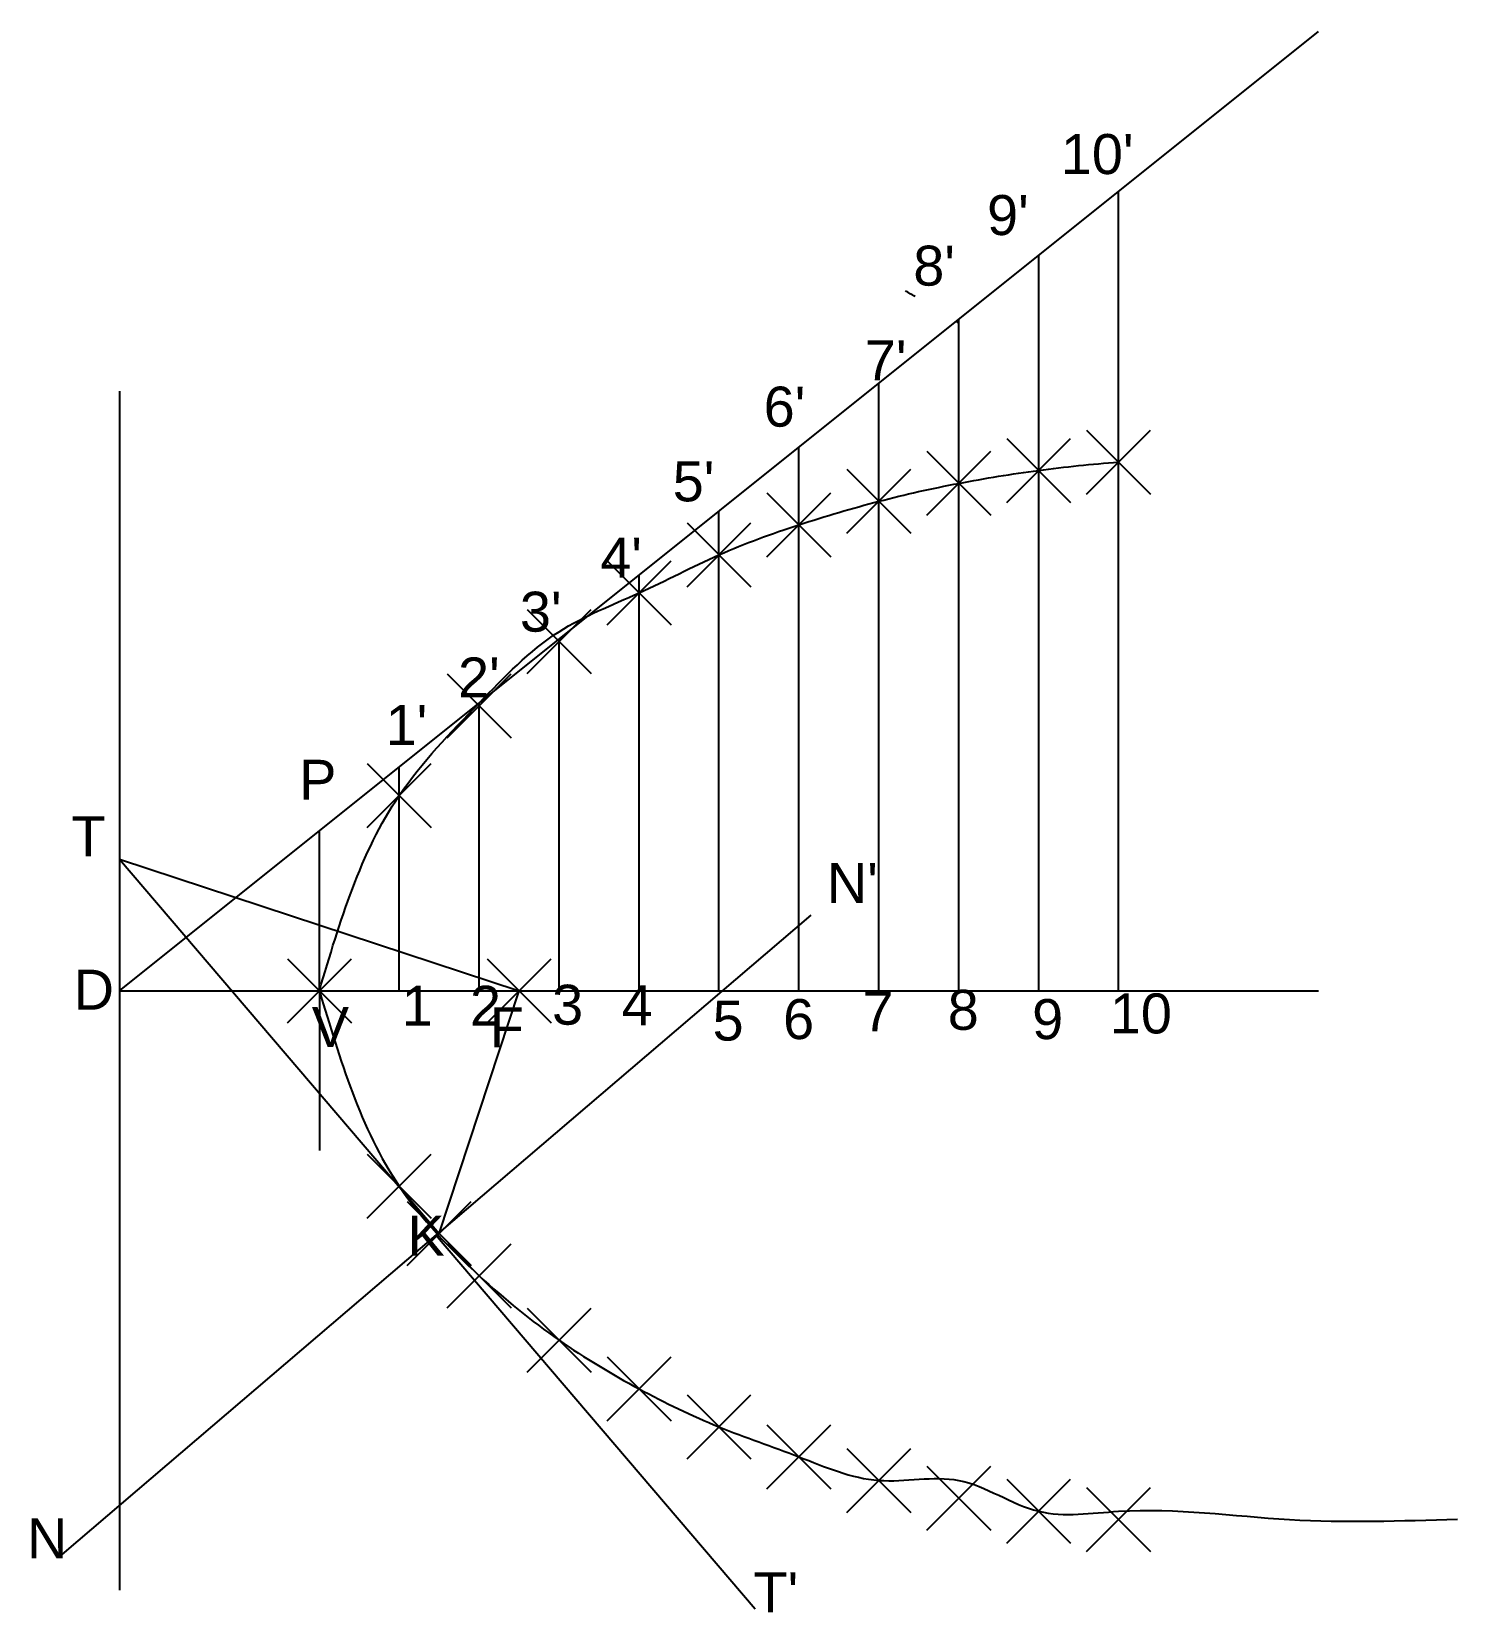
# Model space of a CAD drawing. Header units: millimetres. Extents: x 273 to 451, y 215 to 413.
import ezdxf

# ---------------------------------------------------------------- set-up
doc = ezdxf.new("R2010")
doc.units = ezdxf.units.MM
doc.header["$PDMODE"] = 3
doc.header["$PDSIZE"] = 4
doc.styles.get("Standard").update_dxf_attribs({"font": 'arial.ttf'})

msp = doc.modelspace()

# ---------------------------------------------------------------- linework, layer by layer
for p, q in [((283.55, 293.16), (433.55, 413.16)), ((408.55, 293.16), (408.55, 393.16)), ((398.55, 293.16), (398.55, 385.16)), ((388.55, 293.16), (388.55, 377.16)), ((283.55, 368.16), (283.55, 218.16)), ((378.55, 293.16), (378.55, 369.16)), ((368.55, 293.16), (368.55, 361.16)), ((358.55, 293.16), (358.55, 353.16)), ((348.55, 293.16), (348.55, 345.16)), ((338.55, 293.16), (338.55, 337.16)), ((328.55, 293.16), (328.55, 329.16)), ((318.55, 293.16), (318.55, 321.16)), ((308.55, 293.16), (308.55, 313.16)), ((283.55, 309.63), (333.55, 293.16)), ((283.55, 309.63), (323.55, 262.81)), ((370.03, 302.63), (323.2, 262.63)), ((283.55, 293.16), (333.55, 293.16)), ((308.55, 293.16), (308.55, 273.16)), ((318.55, 293.16), (318.55, 293.16)), ((323.55, 262.81), (333.55, 293.16)), ((333.55, 293.16), (433.55, 293.16)), ((333.55, 293.16), (333.55, 293.16)), ((322.9, 263.17), (322.9, 263.17)), ((276.38, 222.63), (323.2, 262.63)), ((363.06, 215.81), (323.06, 262.63)), ((283.55, 240.15), (283.55, 240.15))]:
    msp.add_line(p, q)
for start, end in [(60.3019, 61.1051), (56.633, 56.8606)]:
    msp.add_arc((333.55, 293.16), 100, start, end)
msp.add_open_spline([(308.55, 293.16), (311.11, 301.79), (315.15, 315.41), (328.13, 328.67), (337.4, 338.44), (348.66, 342.74), (358.32, 347.88), (368.44, 351.53), (378.46, 354.5), (388.49, 356.74), (398.51, 358.34), (405.21, 359.07), (408.55, 359.3)], degree=3, knots=[0, 0, 0, 0, 26.414549, 41.693211, 55.101799, 66.218932, 77.291445, 87.974044, 98.398528, 108.647377, 118.777339, 128.830879, 128.830879, 128.830879, 128.830879])
msp.add_spline([(308.55, 293.16), (318.55, 268.71), (328.55, 257.51), (338.55, 249.44), (348.55, 243.37), (358.55, 238.61), (368.55, 234.86), (378.55, 231.91), (388.55, 231.91), (398.55, 228.05), (408.55, 228.05), (429.93, 227.01), (450.94, 227.08)], degree=3)
for p in [(398.55, 358.26), (408.55, 359.3), (388.55, 356.65), (378.55, 354.4), (368.55, 351.46), (358.55, 347.7), (348.55, 342.95), (338.55, 336.87), (328.55, 328.81), (318.55, 317.61), (308.55, 293.16), (333.55, 293.16), (318.55, 268.71), (323.55, 262.81), (328.55, 257.51), (338.55, 249.44), (348.55, 243.37), (358.55, 238.61), (368.55, 234.86), (378.55, 231.91), (388.55, 229.67), (398.55, 228.05), (408.55, 227.01)]:
    msp.add_point(p)

# ---------------------------------------------------------------- texts
for s, p in [("10'", (401.32, 395.34)), ("9'", (392.09, 387.71)), ("8'", (382.86, 381.38)), ("7'", (376.8, 369.53)), ("6'", (364.14, 363.74)), ("5'", (352.76, 354.39)), ("4'", (343.69, 344.84)), ("3'", (333.64, 338.09)), ("2'", (325.9, 329.86)), ("1'", (316.84, 323.93)), ('P', (306.03, 317.06)), ('T', (277.52, 309.98)), ("N'", (372.05, 304.16)), ('D', (277.81, 290.8)), ('1', (318.85, 288.79)), ('2', (327.39, 288.79)), ('3', (337.67, 288.92)), ('4', (346.36, 288.86)), ('7', (376.49, 288.09)), ('8', (387.17, 288.28)), ('10', (407.45, 287.83)), ('V', (307.6, 286.12)), ('F', (329.88, 286.1)), ('5', (357.75, 286.93)), ('6', (366.57, 287.12)), ('9', (397.73, 287.12)), ('K', (319.57, 260.03)), ('N', (271.97, 222.16)), ("T'", (362.87, 215.4))]:
    msp.add_text(s, height=5).set_placement(p)

doc.saveas('drawing.dxf')
